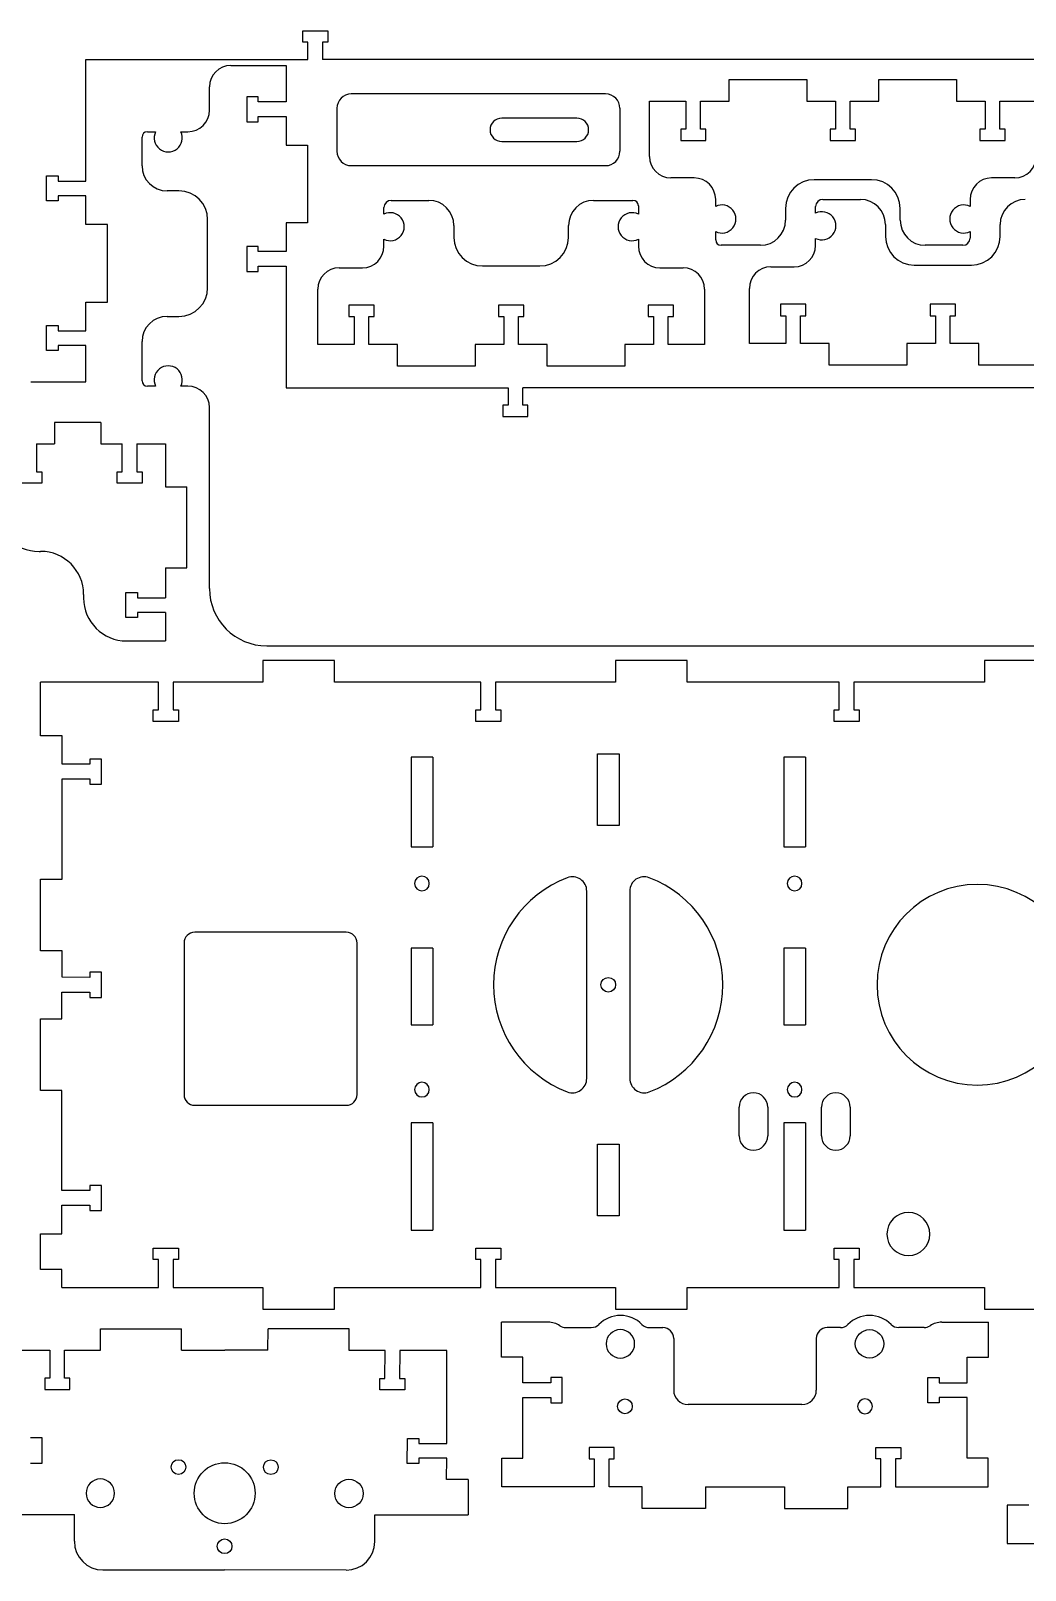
# Model space of a CAD drawing. Header units: millimetres. Extents: x 263 to 1337, y 204 to 952.
# Drawn here: x 691.1 to 968.7, y 210.6 to 640.3 of the extents above; entities that cross this region are included whole.
import ezdxf

# ---------------------------------------------------------------- set-up
doc = ezdxf.new("R2010")
doc.units = ezdxf.units.MM
doc.layers.get('0').update_dxf_attribs({"color": 253, "lineweight": 70, "true_color": 0x8faf8f})

msp = doc.modelspace()

# ---------------------------------------------------------------- linework, layer by layer
at = {"color": 58, "lineweight": -3, "true_color": 0x484805}
for p, q in [((767.01, 637.06), (767.01, 640.26)), ((767.01, 640.26), (774.01, 640.26)), ((774.01, 640.26), (774.01, 637.06)), ((768.46, 637.06), (767.01, 637.06)), ((768.46, 632.26), (768.46, 637.06)), ((774.01, 637.06), (772.56, 637.06)), ((772.56, 637.06), (772.56, 632.26)), ((706.5, 598.31), (706.5, 632.26)), ((706.5, 632.26), (768.46, 632.26)), ((971.66, 632.26), (772.56, 632.26)), ((746.96, 630.58), (762.36, 630.58)), ((762.36, 630.58), (762.36, 620.4)), ((740.96, 618.08), (740.96, 624.58)), ((751.36, 621.85), (751.36, 614.85)), ((754.56, 621.85), (751.36, 621.85)), ((754.56, 620.4), (754.56, 621.85)), ((762.36, 620.4), (754.56, 620.4)), ((751.36, 614.85), (754.56, 614.85)), ((754.56, 616.3), (762.36, 616.3)), ((754.56, 614.85), (754.56, 616.3)), ((762.36, 616.3), (762.36, 608.3)), ((722.14, 602.58), (722.14, 610.58)), ((723.64, 612.08), (725.94, 612.08)), ((732.98, 612.08), (734.96, 612.08)), ((762.36, 608.3), (768.36, 608.3)), ((768.36, 608.3), (768.36, 586.63)), ((695.5, 592.76), (695.5, 599.76)), ((695.5, 599.76), (698.7, 599.76)), ((698.7, 599.76), (698.7, 598.31)), ((698.7, 598.31), (706.5, 598.31)), ((706.5, 594.21), (698.7, 594.21)), ((698.7, 594.21), (698.7, 592.76)), ((706.5, 586.21), (706.5, 594.21)), ((732.46, 595.58), (729.14, 595.58)), ((698.7, 592.76), (695.5, 592.76)), ((712.5, 586.21), (706.5, 586.21)), ((712.5, 564.54), (712.5, 586.21)), ((740.46, 568.55), (740.46, 587.58)), ((762.36, 586.63), (762.36, 578.63)), ((768.36, 586.63), (762.36, 586.63)), ((751.36, 580.08), (751.36, 573.08)), ((754.56, 580.08), (751.36, 580.08)), ((754.56, 578.63), (754.56, 580.08)), ((762.36, 578.63), (754.56, 578.63)), ((751.36, 573.08), (754.56, 573.08)), ((754.56, 574.53), (762.36, 574.53)), ((754.56, 573.08), (754.56, 574.53)), ((762.36, 574.53), (762.36, 540.58)), ((706.5, 556.54), (706.5, 564.54)), ((706.5, 564.54), (712.5, 564.54)), ((729.14, 560.55), (732.46, 560.55)), ((695.5, 550.99), (695.5, 557.99)), ((695.5, 557.99), (698.7, 557.99)), ((698.7, 557.99), (698.7, 556.54)), ((698.7, 556.54), (706.5, 556.54)), ((698.7, 550.99), (695.5, 550.99)), ((706.5, 552.44), (698.7, 552.44)), ((698.7, 552.44), (698.7, 550.99)), ((706.5, 542.26), (706.5, 552.44)), ((722.14, 542.58), (722.14, 553.55)), ((691.1, 542.26), (706.5, 542.26)), ((725.94, 541.08), (723.64, 541.08)), ((734.96, 541.08), (732.98, 541.08)), ((762.36, 540.58), (824.32, 540.58)), ((824.32, 540.58), (824.32, 535.78)), ((1027.52, 540.58), (828.42, 540.58)), ((828.42, 535.78), (828.42, 540.58)), ((740.96, 484.58), (740.96, 535.08)), ((822.87, 535.78), (822.87, 532.58)), ((824.32, 535.78), (822.87, 535.78)), ((829.87, 535.78), (828.42, 535.78)), ((829.87, 532.58), (829.87, 535.78)), ((822.87, 532.58), (829.87, 532.58)), ((756.96, 468.58), (1302.18, 468.58)), ((775.87, 464.48), (755.87, 464.48)), ((755.87, 464.48), (755.87, 458.48)), ((775.87, 458.48), (775.87, 464.48)), ((874.28, 464.48), (854.28, 464.48)), ((854.28, 464.48), (854.28, 458.48)), ((874.28, 458.48), (874.28, 464.48)), ((977.3, 464.48), (957.3, 464.48)), ((957.3, 464.48), (957.3, 458.48)), ((726.75, 458.48), (693.81, 458.48)), ((693.81, 443.48), (693.81, 458.48)), ((726.75, 450.68), (726.75, 458.48)), ((755.87, 458.48), (730.85, 458.48)), ((730.85, 458.48), (730.85, 450.68)), ((816.75, 458.48), (775.87, 458.48)), ((816.75, 450.68), (816.75, 458.48)), ((854.28, 458.48), (820.85, 458.48)), ((820.85, 458.48), (820.85, 450.68)), ((916.75, 458.48), (874.28, 458.48)), ((916.75, 450.68), (916.75, 458.48)), ((957.3, 458.48), (920.85, 458.48)), ((920.85, 458.48), (920.85, 450.68)), ((725.3, 447.48), (725.3, 450.68)), ((725.3, 450.68), (726.75, 450.68)), ((732.3, 447.48), (725.3, 447.48)), ((730.85, 450.68), (732.3, 450.68)), ((732.3, 450.68), (732.3, 447.48)), ((815.3, 447.48), (815.3, 450.68)), ((815.3, 450.68), (816.75, 450.68)), ((822.3, 447.48), (815.3, 447.48)), ((820.85, 450.68), (822.3, 450.68)), ((822.3, 450.68), (822.3, 447.48)), ((915.3, 447.48), (915.3, 450.68)), ((915.3, 450.68), (916.75, 450.68)), ((922.3, 447.48), (915.3, 447.48)), ((920.85, 450.68), (922.3, 450.68)), ((922.3, 450.68), (922.3, 447.48)), ((699.81, 443.48), (693.81, 443.48)), ((699.81, 435.6), (699.81, 443.48)), ((849.28, 418.48), (849.28, 438.48)), ((849.28, 438.48), (855.28, 438.48)), ((855.28, 438.48), (855.28, 418.48)), ((707.6, 435.54), (699.81, 435.6)), ((707.61, 436.99), (707.6, 435.54)), ((710.8, 436.96), (707.61, 436.99)), ((710.8, 429.97), (710.8, 436.96)), ((797.28, 437.48), (797.28, 412.48)), ((803.28, 437.48), (797.28, 437.48)), ((803.28, 437.48), (803.28, 412.48)), ((901.3, 437.48), (901.3, 412.48)), ((907.3, 437.48), (901.3, 437.48)), ((907.3, 437.48), (907.3, 412.48)), ((699.81, 431.42), (707.6, 431.42)), ((699.81, 403.48), (699.81, 431.42)), ((707.6, 431.42), (707.6, 429.97)), ((707.6, 429.97), (710.8, 429.97)), ((855.28, 418.48), (849.28, 418.48)), ((797.28, 412.48), (803.28, 412.48)), ((901.3, 412.48), (907.3, 412.48)), ((693.81, 403.48), (699.81, 403.48)), ((693.81, 383.48), (693.81, 403.48)), ((846.28, 347.83), (846.28, 400.13)), ((858.28, 400.13), (858.28, 347.83)), ((779.17, 388.64), (736.87, 388.64)), ((699.81, 383.48), (693.81, 383.48)), ((699.81, 376.1), (699.81, 383.48)), ((733.87, 385.64), (733.87, 343.34)), ((782.17, 343.34), (782.17, 385.64)), ((797.28, 384.2), (797.28, 362.76)), ((803.28, 384.2), (797.28, 384.2)), ((803.28, 384.2), (803.28, 362.76)), ((901.3, 384.2), (901.3, 362.76)), ((907.3, 384.2), (901.3, 384.2)), ((907.3, 384.2), (907.3, 362.76)), ((707.6, 376.04), (699.81, 376.1)), ((707.61, 377.49), (707.6, 376.04)), ((710.8, 377.46), (707.61, 377.49)), ((710.8, 370.47), (710.8, 377.46)), ((699.8, 371.92), (707.6, 371.92)), ((699.8, 364.48), (699.8, 371.92)), ((707.6, 371.92), (707.6, 370.47)), ((707.6, 370.47), (710.8, 370.47)), ((693.8, 364.48), (699.8, 364.48)), ((693.8, 344.48), (693.8, 364.48)), ((797.28, 362.76), (803.28, 362.76)), ((901.3, 362.76), (907.3, 362.76)), ((699.8, 344.48), (693.8, 344.48)), ((699.8, 316.6), (699.8, 344.48)), ((736.87, 340.34), (779.17, 340.34)), ((888.8, 331.82), (888.8, 339.82)), ((896.8, 339.82), (896.8, 331.82)), ((911.8, 331.82), (911.8, 339.82)), ((919.8, 339.82), (919.8, 331.82)), ((797.28, 335.48), (797.28, 305.48)), ((803.28, 335.48), (797.28, 335.48)), ((803.28, 335.48), (803.28, 305.48)), ((901.3, 335.48), (901.3, 305.48)), ((907.3, 335.48), (901.3, 335.48)), ((907.3, 335.48), (907.3, 305.48)), ((849.28, 309.48), (849.28, 329.48)), ((849.28, 329.48), (855.28, 329.48)), ((855.28, 329.48), (855.28, 309.48)), ((707.61, 317.99), (707.6, 316.54)), ((710.8, 317.96), (707.61, 317.99)), ((707.6, 316.54), (699.8, 316.6)), ((710.8, 310.97), (710.8, 317.96)), ((699.8, 312.42), (707.6, 312.42)), ((699.8, 304.48), (699.8, 312.42)), ((707.6, 312.42), (707.6, 310.97)), ((707.6, 310.97), (710.8, 310.97)), ((855.28, 309.48), (849.28, 309.48)), ((797.28, 305.48), (803.28, 305.48)), ((901.3, 305.48), (907.3, 305.48)), ((693.8, 304.48), (699.8, 304.48)), ((693.8, 294.48), (693.8, 304.48)), ((725.3, 297.28), (725.3, 300.48)), ((725.3, 300.48), (732.3, 300.48)), ((726.75, 297.28), (725.3, 297.28)), ((726.75, 289.48), (726.75, 297.28)), ((732.3, 297.28), (730.85, 297.28)), ((730.85, 297.28), (730.85, 289.48)), ((732.3, 300.48), (732.3, 297.28)), ((815.3, 297.28), (815.3, 300.48)), ((815.3, 300.48), (822.3, 300.48)), ((816.75, 297.28), (815.3, 297.28)), ((816.75, 289.48), (816.75, 297.28)), ((822.3, 297.28), (820.85, 297.28)), ((820.85, 297.28), (820.85, 289.48)), ((822.3, 300.48), (822.3, 297.28)), ((915.3, 297.28), (915.3, 300.48)), ((915.3, 300.48), (922.3, 300.48)), ((916.75, 297.28), (915.3, 297.28)), ((916.75, 289.48), (916.75, 297.28)), ((922.3, 297.28), (920.85, 297.28)), ((920.85, 297.28), (920.85, 289.48)), ((922.3, 300.48), (922.3, 297.28)), ((699.8, 294.48), (693.8, 294.48)), ((699.8, 289.48), (699.8, 294.48)), ((699.8, 289.48), (726.75, 289.48)), ((730.85, 289.48), (755.87, 289.48)), ((755.87, 289.48), (755.87, 283.48)), ((775.87, 283.48), (775.87, 289.48)), ((775.87, 289.48), (816.75, 289.48)), ((820.85, 289.48), (854.28, 289.48)), ((854.28, 289.48), (854.28, 283.48)), ((874.28, 283.48), (874.28, 289.48)), ((874.28, 289.48), (916.75, 289.48)), ((920.85, 289.48), (957.3, 289.48)), ((957.3, 289.48), (957.3, 283.48)), ((755.87, 283.48), (775.87, 283.48)), ((854.28, 283.48), (874.28, 283.48)), ((957.3, 283.48), (977.3, 283.48))]:
    msp.add_line(p, q, dxfattribs=at)
at = {"color": 38, "lineweight": -3, "true_color": 0x482605}
for p, q in [((886.04, 626.63), (907.71, 626.63)), ((886.04, 620.63), (886.04, 626.63)), ((907.71, 626.63), (907.71, 620.63)), ((927.81, 626.63), (949.48, 626.63)), ((927.81, 620.63), (927.81, 626.63)), ((949.48, 626.63), (949.48, 620.63)), ((863.76, 620.63), (873.94, 620.63)), ((863.76, 605.2), (863.76, 620.63)), ((873.94, 620.63), (873.94, 612.83)), ((878.04, 620.63), (886.04, 620.63)), ((878.04, 612.83), (878.04, 620.63)), ((907.71, 620.63), (915.71, 620.63)), ((915.71, 620.63), (915.71, 612.83)), ((919.81, 620.63), (927.81, 620.63)), ((919.81, 612.83), (919.81, 620.63)), ((949.48, 620.63), (957.48, 620.63)), ((957.48, 620.63), (957.48, 612.83)), ((961.58, 620.63), (971.76, 620.63)), ((961.58, 612.83), (961.58, 620.63)), ((872.49, 612.83), (872.49, 609.63)), ((873.94, 612.83), (872.49, 612.83)), ((879.49, 612.83), (878.04, 612.83)), ((879.49, 609.63), (879.49, 612.83)), ((914.26, 612.83), (914.26, 609.63)), ((915.71, 612.83), (914.26, 612.83)), ((921.26, 612.83), (919.81, 612.83)), ((921.26, 609.63), (921.26, 612.83)), ((956.03, 612.83), (956.03, 609.63)), ((957.48, 612.83), (956.03, 612.83)), ((963.03, 612.83), (961.58, 612.83)), ((963.03, 609.63), (963.03, 612.83)), ((872.49, 609.63), (879.49, 609.63)), ((914.26, 609.63), (921.26, 609.63)), ((956.03, 609.63), (963.03, 609.63)), ((876.26, 599.2), (869.76, 599.2)), ((925.76, 598.7), (909.76, 598.7)), ((965.76, 599.2), (959.26, 599.2)), ((882.26, 591.24), (882.26, 593.2)), ((912.16, 593.19), (922.66, 593.19)), ((953.26, 593.2), (953.26, 591.24)), ((789.68, 589.09), (789.68, 590.93)), ((791.68, 592.93), (802.18, 592.93)), ((848.18, 592.93), (859.18, 592.93)), ((860.68, 591.43), (860.68, 589.09)), ((901.76, 590.7), (901.76, 587.38)), ((910.16, 589.35), (910.16, 591.19)), ((933.76, 587.38), (933.76, 590.7)), ((809.18, 585.93), (809.18, 582.61)), ((841.18, 582.61), (841.18, 585.93)), ((929.66, 586.19), (929.66, 582.87)), ((961.66, 582.87), (961.66, 586.19)), ((789.68, 580.11), (789.68, 582.06)), ((860.68, 582.06), (860.68, 580.11)), ((882.26, 581.88), (882.26, 584.21)), ((894.76, 580.38), (883.76, 580.38)), ((910.16, 580.37), (910.16, 582.32)), ((951.26, 580.38), (940.76, 580.38)), ((953.26, 584.21), (953.26, 582.38)), ((777.18, 574.11), (783.68, 574.11)), ((817.18, 574.61), (833.18, 574.61)), ((866.68, 574.11), (873.18, 574.11)), ((897.66, 574.37), (904.16, 574.37)), ((937.66, 574.87), (953.66, 574.87)), ((771.18, 552.68), (771.18, 568.11)), ((879.18, 568.11), (879.18, 552.68)), ((891.66, 552.94), (891.66, 568.37)), ((779.91, 563.68), (779.91, 560.48)), ((786.91, 563.68), (779.91, 563.68)), ((786.91, 560.48), (786.91, 563.68)), ((821.68, 563.68), (821.68, 560.48)), ((828.68, 563.68), (821.68, 563.68)), ((828.68, 560.48), (828.68, 563.68)), ((863.45, 563.68), (863.45, 560.48)), ((870.45, 563.68), (863.45, 563.68)), ((870.45, 560.48), (870.45, 563.68)), ((900.39, 563.94), (900.39, 560.74)), ((907.39, 563.94), (900.39, 563.94)), ((907.39, 560.74), (907.39, 563.94)), ((942.16, 563.94), (942.16, 560.74)), ((949.16, 563.94), (942.16, 563.94)), ((949.16, 560.74), (949.16, 563.94)), ((779.91, 560.48), (781.36, 560.48)), ((781.36, 560.48), (781.36, 552.68)), ((785.46, 560.48), (786.91, 560.48)), ((785.46, 552.68), (785.46, 560.48)), ((821.68, 560.48), (823.13, 560.48)), ((823.13, 560.48), (823.13, 552.68)), ((827.23, 560.48), (828.68, 560.48)), ((827.23, 552.68), (827.23, 560.48)), ((863.45, 560.48), (864.9, 560.48)), ((864.9, 560.48), (864.9, 552.68)), ((869, 560.48), (870.45, 560.48)), ((869, 552.68), (869, 560.48)), ((900.39, 560.74), (901.84, 560.74)), ((901.84, 560.74), (901.84, 552.94)), ((905.94, 560.74), (907.39, 560.74)), ((905.94, 552.94), (905.94, 560.74)), ((942.16, 560.74), (943.61, 560.74)), ((943.61, 560.74), (943.61, 552.94)), ((947.71, 560.74), (949.16, 560.74)), ((947.71, 552.94), (947.71, 560.74)), ((781.36, 552.68), (771.18, 552.68)), ((793.46, 552.68), (785.46, 552.68)), ((793.46, 546.68), (793.46, 552.68)), ((815.13, 552.68), (815.13, 546.68)), ((823.13, 552.68), (815.13, 552.68)), ((835.23, 552.68), (827.23, 552.68)), ((835.23, 546.68), (835.23, 552.68)), ((856.9, 552.68), (856.9, 546.68)), ((864.9, 552.68), (856.9, 552.68)), ((879.18, 552.68), (869, 552.68)), ((901.84, 552.94), (891.66, 552.94)), ((913.94, 552.94), (905.94, 552.94)), ((913.94, 546.94), (913.94, 552.94)), ((935.61, 552.94), (935.61, 546.94)), ((943.61, 552.94), (935.61, 552.94)), ((955.71, 552.94), (947.71, 552.94)), ((955.71, 546.94), (955.71, 552.94)), ((815.13, 546.68), (793.46, 546.68)), ((856.9, 546.68), (835.23, 546.68)), ((935.61, 546.94), (913.94, 546.94)), ((977.38, 546.94), (955.71, 546.94)), ((710.62, 530.95), (697.72, 530.95)), ((697.72, 530.95), (697.72, 524.95)), ((710.62, 530.95), (710.62, 524.95)), ((692.72, 524.95), (697.72, 524.95)), ((692.72, 524.95), (692.72, 517.15)), ((710.62, 524.95), (716.62, 524.95)), ((716.62, 517.15), (716.62, 524.95)), ((720.72, 524.95), (728.67, 524.95)), ((720.72, 524.95), (720.72, 517.15)), ((728.67, 524.95), (728.67, 512.95)), ((692.72, 517.15), (694.17, 517.15)), ((694.17, 517.15), (694.17, 513.95)), ((715.17, 513.95), (715.17, 517.15)), ((715.17, 517.15), (716.62, 517.15)), ((720.72, 517.15), (722.17, 517.15)), ((722.17, 517.15), (722.17, 513.95)), ((694.17, 513.95), (687.17, 513.95)), ((722.17, 513.95), (715.17, 513.95)), ((728.67, 512.95), (734.67, 512.95)), ((734.67, 490.38), (734.67, 512.95)), ((693.39, 494.95), (693.84, 494.95)), ((728.67, 490.38), (728.67, 482)), ((728.67, 490.38), (734.67, 490.38)), ((705.84, 482.95), (705.84, 481.95)), ((717.67, 476.45), (717.67, 483.45)), ((717.67, 483.45), (720.87, 483.45)), ((720.87, 483.45), (720.87, 482)), ((720.87, 482), (728.67, 482)), ((728.67, 477.9), (720.87, 477.9)), ((720.87, 477.9), (720.87, 476.45)), ((728.67, 477.9), (728.67, 469.95)), ((720.87, 476.45), (717.67, 476.45)), ((717.84, 469.95), (728.67, 469.95)), ((835.49, 279.79), (822.44, 279.79)), ((822.44, 270.02), (822.44, 279.79)), ((945.39, 279.79), (958.44, 279.79)), ((958.44, 270.02), (958.44, 279.79)), ((710.53, 277.99), (733.2, 277.99)), ((710.53, 271.99), (710.53, 277.99)), ((733.2, 271.99), (733.2, 277.99)), ((757.3, 271.97), (757.31, 277.97)), ((779.98, 277.92), (757.31, 277.97)), ((779.97, 271.92), (779.98, 277.92)), ((840.44, 278.31), (844.95, 278.31)), ((844.95, 278.31), (847.54, 278.31)), ((863.81, 278.29), (867.54, 278.29)), ((870.54, 275.29), (870.54, 260.83)), ((910.35, 275.29), (910.35, 260.83)), ((917.07, 278.29), (913.34, 278.29)), ((935.93, 278.31), (933.34, 278.31)), ((940.45, 278.31), (935.93, 278.31)), ((683.25, 271.99), (696.43, 271.99)), ((696.43, 271.99), (696.43, 264.19)), ((700.53, 271.99), (710.53, 271.99)), ((700.53, 264.19), (700.53, 271.99)), ((733.2, 271.99), (745.25, 271.99)), ((757.3, 271.97), (745.25, 271.99)), ((789.97, 271.9), (779.97, 271.92)), ((789.95, 264.1), (789.97, 271.9)), ((794.07, 271.89), (794.05, 264.09)), ((807.25, 271.86), (794.07, 271.89)), ((807.19, 245.91), (807.25, 271.86)), ((828.44, 270.02), (822.44, 270.02)), ((828.44, 262.88), (828.44, 270.02)), ((952.44, 270.02), (958.44, 270.02)), ((952.44, 262.88), (952.44, 270.02)), ((694.98, 264.19), (694.98, 260.99)), ((696.43, 264.19), (694.98, 264.19)), ((701.98, 264.19), (700.53, 264.19)), ((701.98, 260.99), (701.98, 264.19)), ((788.5, 264.1), (789.95, 264.1)), ((788.5, 260.9), (788.5, 264.1)), ((794.05, 264.09), (795.5, 264.08)), ((795.5, 264.08), (795.5, 260.88)), ((836.24, 262.88), (828.44, 262.88)), ((836.24, 264.33), (836.24, 262.88)), ((839.44, 264.33), (836.24, 264.33)), ((839.44, 257.33), (839.44, 264.33)), ((941.44, 257.33), (941.44, 264.33)), ((941.44, 264.33), (944.64, 264.33)), ((944.64, 264.33), (944.64, 262.88)), ((944.64, 262.88), (952.44, 262.88)), ((694.98, 260.99), (701.98, 260.99)), ((795.5, 260.88), (788.5, 260.9)), ((828.44, 258.78), (836.24, 258.78)), ((828.44, 241.83), (828.44, 258.78)), ((836.24, 258.78), (836.24, 257.33)), ((952.44, 258.78), (944.64, 258.78)), ((944.64, 258.78), (944.64, 257.33)), ((952.44, 241.83), (952.44, 258.78)), ((836.24, 257.33), (839.44, 257.33)), ((906.35, 256.83), (874.54, 256.83)), ((944.64, 257.33), (941.44, 257.33)), ((694.25, 247.49), (691.05, 247.49)), ((694.25, 240.49), (694.25, 247.49)), ((796.18, 240.38), (796.2, 247.38)), ((796.2, 247.38), (799.4, 247.38)), ((799.4, 247.38), (799.39, 245.93)), ((799.39, 245.93), (807.19, 245.91)), ((799.39, 241.83), (799.38, 240.38)), ((807.19, 241.81), (799.39, 241.83)), ((807.17, 235.89), (807.19, 241.81)), ((822.54, 241.83), (828.44, 241.83)), ((822.54, 233.83), (822.54, 241.83)), ((846.94, 244.83), (846.94, 241.63)), ((853.94, 244.83), (846.94, 244.83)), ((846.94, 241.63), (848.39, 241.63)), ((848.39, 241.63), (848.39, 233.83)), ((852.49, 241.63), (853.94, 241.63)), ((852.49, 233.83), (852.49, 241.63)), ((853.94, 241.63), (853.94, 244.83)), ((926.94, 241.63), (926.94, 244.83)), ((926.94, 244.83), (933.94, 244.83)), ((928.39, 241.63), (926.94, 241.63)), ((928.39, 233.83), (928.39, 241.63)), ((932.49, 241.63), (932.49, 233.83)), ((933.94, 241.63), (932.49, 241.63)), ((933.94, 244.83), (933.94, 241.63)), ((958.35, 241.83), (952.44, 241.83)), ((958.35, 233.83), (958.35, 241.83)), ((691.05, 240.49), (694.25, 240.49)), ((799.38, 240.38), (796.18, 240.38)), ((813.17, 235.88), (807.17, 235.89)), ((813.17, 235.88), (813.14, 226)), ((848.39, 233.83), (822.54, 233.83)), ((861.72, 233.83), (852.49, 233.83)), ((861.72, 227.83), (861.72, 233.83)), ((879.39, 233.83), (879.39, 227.83)), ((879.39, 233.83), (901.49, 233.83)), ((901.49, 233.83), (901.49, 227.83)), ((919.16, 233.83), (928.39, 233.83)), ((919.16, 227.83), (919.16, 233.83)), ((932.49, 233.83), (958.35, 233.83)), ((879.39, 227.83), (861.72, 227.83)), ((901.49, 227.83), (919.16, 227.83)), ((969.65, 228.76), (963.65, 228.76)), ((963.65, 228.76), (963.65, 218.03)), ((677.26, 226.14), (703.25, 226.14)), ((703.25, 218.64), (703.25, 226.14)), ((787.14, 218.55), (787.15, 226.05)), ((787.15, 226.05), (813.14, 226)), ((963.65, 218.03), (1144.65, 218.03)), ((711.25, 210.64), (745.18, 210.64)), ((779.12, 210.57), (745.18, 210.64))]:
    msp.add_line(p, q, dxfattribs=at)
at = {"color": 98, "lineweight": -3, "true_color": 0x054805}
for p, q in [((851.54, 622.62), (780.54, 622.62)), ((776.54, 618.62), (776.54, 606.62)), ((843.54, 615.87), (822.54, 615.87)), ((855.54, 618.62), (855.54, 606.62)), ((822.54, 609.37), (843.54, 609.37)), ((780.54, 602.62), (851.54, 602.62))]:
    msp.add_line(p, q, dxfattribs=at)
at = {"color": 58, "lineweight": -3, "true_color": 0x484805, "extrusion": (-7.39226e-32, -5.55112e-17, -1)}
for centre in [(-800.28, 402.25), (-904.3, 402.25)]:
    msp.add_circle(centre, 2.05, dxfattribs=at)
at = {"color": 58, "lineweight": -3, "true_color": 0x484805, "extrusion": (-1.92593e-34, -5.55112e-17, -1)}
msp.add_circle((-955.3, 373.98), 28, dxfattribs=at)
at = {"color": 58, "lineweight": -3, "true_color": 0x484805}
msp.add_circle((852.28, 373.98), 2.05, dxfattribs=at)
at = {"color": 58, "lineweight": -3, "true_color": 0x484805, "extrusion": (-4.93459e-32, -5.55112e-17, -1)}
for centre in [(-800.28, 344.71), (-904.3, 344.71)]:
    msp.add_circle(centre, 2.05, dxfattribs=at)
at = {"color": 58, "lineweight": -3, "true_color": 0x484805, "extrusion": (2.54805e-29, 6.24308e-15, -1)}
msp.add_circle((-936.06, 304.4), 6, dxfattribs=at)
at = {"color": 38, "lineweight": -3, "true_color": 0x482605, "extrusion": (-1.92593e-34, -5.55112e-17, -1)}
for centre, radius in [((-855.67, 273.76), 3.97), ((-923.94, 256.31), 2.05), ((-710.51, 232.06), 3.97)]:
    msp.add_circle(centre, radius, dxfattribs=at)
at = {"color": 38, "lineweight": -3, "true_color": 0x482605}
for centre, radius in [((925.21, 273.76), 3.97), ((856.94, 256.31), 2.05), ((732.33, 239.36), 2.05), ((758.1, 239.33), 2.05), ((745.21, 232.06), 8.5), ((779.9, 231.99), 3.97), ((745.19, 217.26), 2.05)]:
    msp.add_circle(centre, radius, dxfattribs=at)
at = {"color": 58, "lineweight": -3, "true_color": 0x484805}
for centre, radius, start, end in [((746.96, 624.58), 6, 90, 180), ((734.96, 618.08), 6, 270, 360), ((723.64, 610.58), 1.5, 90, 180), ((729.46, 610.35), 3.92, 153.8115, 26.1885), ((729.14, 602.58), 7, 180, 270), ((732.46, 587.58), 8, 360, 90), ((732.46, 568.55), 8, 270, 360), ((729.14, 553.55), 7, 90, 180), ((729.46, 542.81), 3.92, 333.8115, 206.1885), ((723.64, 542.58), 1.5, 180, 270), ((734.96, 535.08), 6, 360, 90), ((756.96, 484.58), 16, 180, 270), ((842.28, 400.13), 4, 0, 110.9248), ((862.28, 400.13), 4, 69.0752, 180), ((852.28, 373.98), 32, 110.9248, 249.0752), ((852.28, 373.98), 32, 290.9248, 69.0752), ((736.87, 385.64), 3, 90, 180), ((779.17, 385.64), 3, 360, 90), ((842.28, 347.83), 4, 249.0752, 0), ((862.28, 347.83), 4, 180, 290.9248), ((892.8, 339.82), 4, 0, 180), ((915.8, 339.82), 4, 0, 180), ((736.87, 343.34), 3, 180, 270), ((779.17, 343.34), 3, 270, 360), ((892.8, 331.82), 4, 180, 0), ((915.8, 331.82), 4, 180, 0)]:
    msp.add_arc(centre, radius, start, end, dxfattribs=at)
at = {"color": 98, "lineweight": -3, "true_color": 0x054805}
for centre, radius, start, end in [((780.54, 618.62), 4, 90, 180), ((851.54, 618.62), 4, 0, 90), ((822.54, 612.62), 3.25, 90, 270), ((843.54, 612.62), 3.25, 270, 90), ((780.54, 606.62), 4, 180, 270), ((851.54, 606.62), 4, 270, 360)]:
    msp.add_arc(centre, radius, start, end, dxfattribs=at)
at = {"color": 38, "lineweight": -3, "true_color": 0x482605}
for centre, radius, start, end in [((869.76, 605.2), 6, 180, 270), ((965.76, 605.2), 6, 270, 360), ((876.26, 593.2), 6, 0, 90), ((909.76, 590.7), 8, 90, 180), ((925.76, 590.7), 8, 0, 90), ((959.26, 593.2), 6, 90, 180), ((912.16, 591.19), 2, 90, 180), ((922.66, 586.19), 7, 0, 90), ((968.66, 586.19), 7, 90, 180), ((791.68, 590.93), 2, 90, 180), ((791.41, 585.58), 3.92, 243.8115, 116.1885), ((802.18, 585.93), 7, 0, 90), ((848.18, 585.93), 7, 90, 180), ((858.95, 585.58), 3.92, 63.8115, 296.1885), ((859.18, 591.43), 1.5, 0, 90), ((883.99, 587.73), 3.92, 243.8115, 116.1885), ((911.89, 585.84), 3.92, 243.8115, 116.1885), ((951.53, 587.73), 3.92, 63.8115, 296.1885), ((894.76, 587.38), 7, 270, 360), ((940.76, 587.38), 7, 180, 270), ((783.68, 580.11), 6, 270, 360), ((817.18, 582.61), 8, 180, 270), ((833.18, 582.61), 8, 270, 360), ((866.68, 580.11), 6, 180, 270), ((883.76, 581.88), 1.5, 180, 270), ((904.16, 580.37), 6, 270, 360), ((937.66, 582.87), 8, 180, 270), ((951.26, 582.38), 2, 270, 360), ((953.66, 582.87), 8, 270, 360), ((777.18, 568.11), 6, 90, 180), ((873.18, 568.11), 6, 0, 90), ((897.66, 568.37), 6, 90, 180), ((693.39, 506.95), 12, 180, 270), ((693.84, 482.95), 12, 0, 90), ((717.84, 481.95), 12, 180, 270), ((835.49, 273.79), 6, 56.6375, 90), ((855.67, 273.17), 8.5, 44.9095, 134.9837), ((925.21, 273.17), 8.5, 45.0163, 135.0905), ((945.39, 273.79), 6, 90, 123.3625), ((840.44, 281.31), 3, 236.6375, 269.954), ((847.54, 281.31), 3, 270, 314.9837), ((863.82, 281.29), 3, 224.9095, 269.954), ((867.54, 275.29), 3, 0, 89.954), ((913.35, 275.29), 3, 90.046, 180), ((917.07, 281.29), 3, 270.046, 315.0905), ((933.34, 281.31), 3, 225.0163, 270), ((940.44, 281.31), 3, 270.046, 303.3625), ((874.54, 260.83), 4, 180, 270), ((906.35, 260.83), 4, 270, 360), ((711.25, 218.64), 8, 180, 270), ((779.14, 218.57), 8, 269.8768, 359.8768)]:
    msp.add_arc(centre, radius, start, end, dxfattribs=at)

doc.saveas('drawing.dxf')
